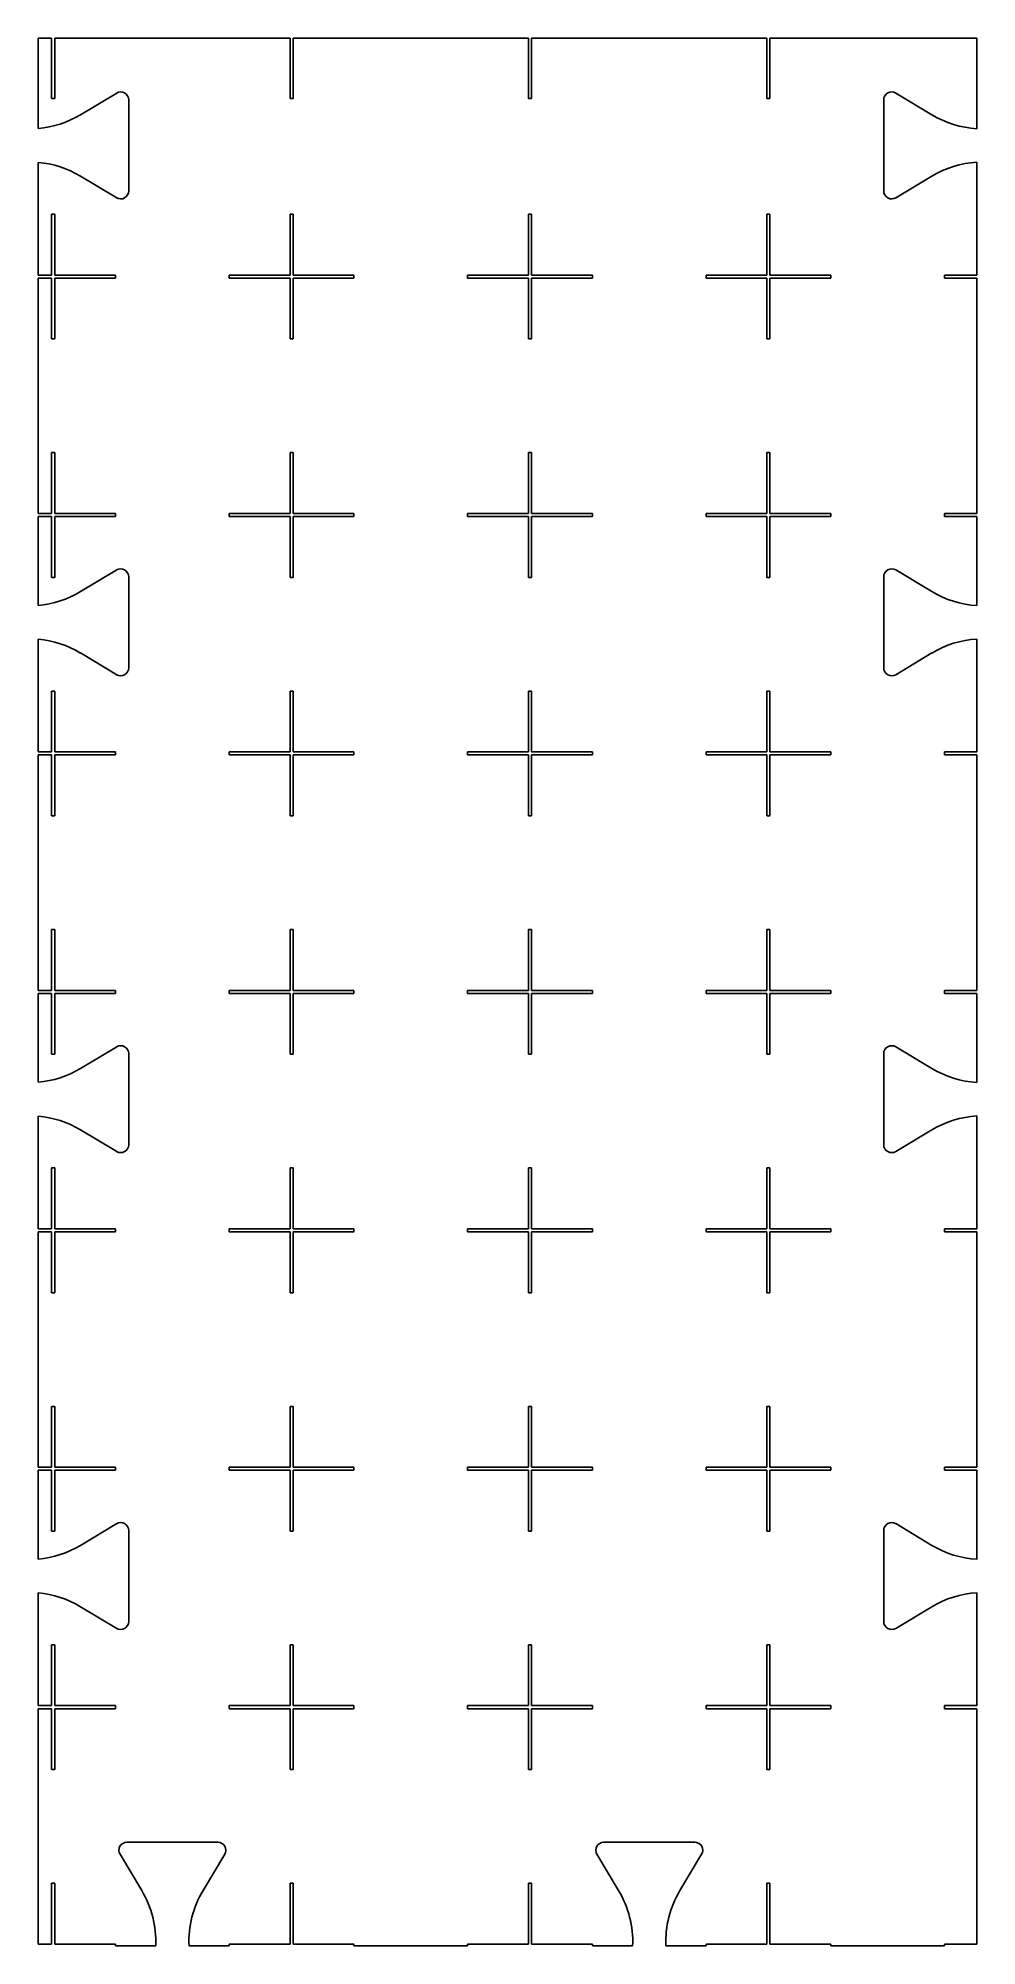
# Model space of a CAD drawing. Header units: millimetres. Extents: x -319 to 862, y -900 to 1500.
import ezdxf

# ---------------------------------------------------------------- set-up
doc = ezdxf.new("R2010")
doc.units = ezdxf.units.MM

msp = doc.modelspace()

# ---------------------------------------------------------------- linework, layer by layer
at = {"color": 7, "linetype": 'Continuous', "lineweight": 25}
for p, q in [((-318.9, 1500), (-301.9, 1500)), ((-318.9, 1386.3), (-318.9, 1500)), ((-301.9, 1500), (-301.9, 1424)), ((-298.1, 1500), (-1.9, 1500)), ((-298.1, 1424), (-298.1, 1500)), ((-1.9, 1500), (-1.9, 1424)), ((1.9, 1500), (298.1, 1500)), ((1.9, 1424), (1.9, 1500)), ((298.1, 1500), (298.1, 1424)), ((301.9, 1500), (598.1, 1500)), ((301.9, 1424), (301.9, 1500)), ((598.1, 1500), (598.1, 1424)), ((601.9, 1500), (862.2, 1500)), ((601.9, 1424), (601.9, 1500)), ((862.2, 1500), (862.2, 1386)), ((-301.9, 1424), (-298.1, 1424)), ((-265.7, 1403.6), (-220.1, 1430.9)), ((-205, 1422.3), (-205, 1307.7)), ((-1.9, 1424), (1.9, 1424)), ((298.1, 1424), (301.9, 1424)), ((598.1, 1424), (601.9, 1424)), ((745, 1307.7), (745, 1422.3)), ((760.1, 1430.9), (805.7, 1403.6)), ((-318.9, 1201.9), (-318.9, 1343.7)), ((-220.1, 1299.1), (-265.7, 1326.4)), ((805.7, 1326.4), (760.1, 1299.1)), ((862.2, 1344), (862.2, 1201.9)), ((-301.9, 1278.5), (-301.9, 1201.9)), ((-298.1, 1278.5), (-301.9, 1278.5)), ((-298.1, 1201.9), (-298.1, 1278.5)), ((-1.9, 1278.5), (-1.9, 1201.9)), ((1.9, 1278.5), (-1.9, 1278.5)), ((1.9, 1201.9), (1.9, 1278.5)), ((298.1, 1278.5), (298.1, 1201.9)), ((301.9, 1278.5), (298.1, 1278.5)), ((301.9, 1201.9), (301.9, 1278.5)), ((598.1, 1278.5), (598.1, 1201.9)), ((601.9, 1278.5), (598.1, 1278.5)), ((601.9, 1201.9), (601.9, 1278.5)), ((-301.9, 1201.9), (-318.9, 1201.9)), ((-221.5, 1201.9), (-298.1, 1201.9)), ((-221.5, 1198.1), (-221.5, 1201.9)), ((-78.5, 1201.9), (-78.5, 1198.1)), ((-1.9, 1201.9), (-78.5, 1201.9)), ((78.5, 1201.9), (1.9, 1201.9)), ((78.5, 1198.1), (78.5, 1201.9)), ((221.5, 1201.9), (221.5, 1198.1)), ((298.1, 1201.9), (221.5, 1201.9)), ((378.5, 1201.9), (301.9, 1201.9)), ((378.5, 1198.1), (378.5, 1201.9)), ((521.5, 1201.9), (521.5, 1198.1)), ((598.1, 1201.9), (521.5, 1201.9)), ((678.5, 1201.9), (601.9, 1201.9)), ((678.5, 1198.1), (678.5, 1201.9)), ((821.5, 1201.9), (821.5, 1198.1)), ((862.2, 1201.9), (821.5, 1201.9)), ((-318.9, 1198.1), (-301.9, 1198.1)), ((-318.9, 901.9), (-318.9, 1198.1)), ((-301.9, 1198.1), (-301.9, 1121.5)), ((-298.1, 1198.1), (-221.5, 1198.1)), ((-298.1, 1121.5), (-298.1, 1198.1)), ((-78.5, 1198.1), (-1.9, 1198.1)), ((-1.9, 1198.1), (-1.9, 1121.5)), ((1.9, 1198.1), (78.5, 1198.1)), ((1.9, 1121.5), (1.9, 1198.1)), ((221.5, 1198.1), (298.1, 1198.1)), ((298.1, 1198.1), (298.1, 1121.5)), ((301.9, 1198.1), (378.5, 1198.1)), ((301.9, 1121.5), (301.9, 1198.1)), ((521.5, 1198.1), (598.1, 1198.1)), ((598.1, 1198.1), (598.1, 1121.5)), ((601.9, 1198.1), (678.5, 1198.1)), ((601.9, 1121.5), (601.9, 1198.1)), ((821.5, 1198.1), (862.2, 1198.1)), ((862.2, 1198.1), (862.2, 901.9)), ((-301.9, 1121.5), (-298.1, 1121.5)), ((-1.9, 1121.5), (1.9, 1121.5)), ((298.1, 1121.5), (301.9, 1121.5)), ((598.1, 1121.5), (601.9, 1121.5)), ((-301.9, 978.5), (-301.9, 901.9)), ((-298.1, 978.5), (-301.9, 978.5)), ((-298.1, 901.9), (-298.1, 978.5)), ((-1.9, 978.5), (-1.9, 901.9)), ((1.9, 978.5), (-1.9, 978.5)), ((1.9, 901.9), (1.9, 978.5)), ((298.1, 978.5), (298.1, 901.9)), ((301.9, 978.5), (298.1, 978.5)), ((301.9, 901.9), (301.9, 978.5)), ((598.1, 978.5), (598.1, 901.9)), ((601.9, 978.5), (598.1, 978.5)), ((601.9, 901.9), (601.9, 978.5)), ((-301.9, 901.9), (-318.9, 901.9)), ((-318.9, 898.1), (-301.9, 898.1)), ((-318.9, 786.3), (-318.9, 898.1)), ((-301.9, 898.1), (-301.9, 821.5)), ((-221.5, 901.9), (-298.1, 901.9)), ((-298.1, 898.1), (-221.5, 898.1)), ((-298.1, 821.5), (-298.1, 898.1)), ((-221.5, 898.1), (-221.5, 901.9)), ((-78.5, 901.9), (-78.5, 898.1)), ((-1.9, 901.9), (-78.5, 901.9)), ((-78.5, 898.1), (-1.9, 898.1)), ((-1.9, 898.1), (-1.9, 821.5)), ((78.5, 901.9), (1.9, 901.9)), ((1.9, 898.1), (78.5, 898.1)), ((1.9, 821.5), (1.9, 898.1)), ((78.5, 898.1), (78.5, 901.9)), ((221.5, 901.9), (221.5, 898.1)), ((298.1, 901.9), (221.5, 901.9)), ((221.5, 898.1), (298.1, 898.1)), ((298.1, 898.1), (298.1, 821.5)), ((378.5, 901.9), (301.9, 901.9)), ((301.9, 898.1), (378.5, 898.1)), ((301.9, 821.5), (301.9, 898.1)), ((378.5, 898.1), (378.5, 901.9)), ((521.5, 901.9), (521.5, 898.1)), ((598.1, 901.9), (521.5, 901.9)), ((521.5, 898.1), (598.1, 898.1)), ((598.1, 898.1), (598.1, 821.5)), ((678.5, 901.9), (601.9, 901.9)), ((601.9, 898.1), (678.5, 898.1)), ((601.9, 821.5), (601.9, 898.1)), ((678.5, 898.1), (678.5, 901.9)), ((821.5, 901.9), (821.5, 898.1)), ((862.2, 901.9), (821.5, 901.9)), ((821.5, 898.1), (862.2, 898.1)), ((862.2, 898.1), (862.2, 786)), ((-301.9, 821.5), (-298.1, 821.5)), ((-265.7, 803.6), (-220.1, 830.9)), ((-205, 822.3), (-205, 707.7)), ((-1.9, 821.5), (1.9, 821.5)), ((298.1, 821.5), (301.9, 821.5)), ((598.1, 821.5), (601.9, 821.5)), ((745, 707.7), (745, 822.3)), ((760.1, 830.9), (805.7, 803.6)), ((-318.9, 601.9), (-318.9, 743.7)), ((-220.1, 699.1), (-265.7, 726.4)), ((805.7, 726.4), (760.1, 699.1)), ((862.2, 744), (862.2, 601.9)), ((-301.9, 678.5), (-301.9, 601.9)), ((-298.1, 678.5), (-301.9, 678.5)), ((-298.1, 601.9), (-298.1, 678.5)), ((-1.9, 678.5), (-1.9, 601.9)), ((1.9, 678.5), (-1.9, 678.5)), ((1.9, 601.9), (1.9, 678.5)), ((298.1, 678.5), (298.1, 601.9)), ((301.9, 678.5), (298.1, 678.5)), ((301.9, 601.9), (301.9, 678.5)), ((598.1, 678.5), (598.1, 601.9)), ((601.9, 678.5), (598.1, 678.5)), ((601.9, 601.9), (601.9, 678.5)), ((-301.9, 601.9), (-318.9, 601.9)), ((-221.5, 601.9), (-298.1, 601.9)), ((-221.5, 598.1), (-221.5, 601.9)), ((-78.5, 601.9), (-78.5, 598.1)), ((-1.9, 601.9), (-78.5, 601.9)), ((78.5, 601.9), (1.9, 601.9)), ((78.5, 598.1), (78.5, 601.9)), ((221.5, 601.9), (221.5, 598.1)), ((298.1, 601.9), (221.5, 601.9)), ((378.5, 601.9), (301.9, 601.9)), ((378.5, 598.1), (378.5, 601.9)), ((521.5, 601.9), (521.5, 598.1)), ((598.1, 601.9), (521.5, 601.9)), ((678.5, 601.9), (601.9, 601.9)), ((678.5, 598.1), (678.5, 601.9)), ((821.5, 601.9), (821.5, 598.1)), ((862.2, 601.9), (821.5, 601.9)), ((-318.9, 598.1), (-301.9, 598.1)), ((-318.9, 301.9), (-318.9, 598.1)), ((-301.9, 598.1), (-301.9, 521.5)), ((-298.1, 598.1), (-221.5, 598.1)), ((-298.1, 521.5), (-298.1, 598.1)), ((-78.5, 598.1), (-1.9, 598.1)), ((-1.9, 598.1), (-1.9, 521.5)), ((1.9, 598.1), (78.5, 598.1)), ((1.9, 521.5), (1.9, 598.1)), ((221.5, 598.1), (298.1, 598.1)), ((298.1, 598.1), (298.1, 521.5)), ((301.9, 598.1), (378.5, 598.1)), ((301.9, 521.5), (301.9, 598.1)), ((521.5, 598.1), (598.1, 598.1)), ((598.1, 598.1), (598.1, 521.5)), ((601.9, 598.1), (678.5, 598.1)), ((601.9, 521.5), (601.9, 598.1)), ((821.5, 598.1), (862.2, 598.1)), ((862.2, 598.1), (862.2, 301.9)), ((-301.9, 521.5), (-298.1, 521.5)), ((-1.9, 521.5), (1.9, 521.5)), ((298.1, 521.5), (301.9, 521.5)), ((598.1, 521.5), (601.9, 521.5)), ((-301.9, 378.5), (-301.9, 301.9)), ((-298.1, 378.5), (-301.9, 378.5)), ((-298.1, 301.9), (-298.1, 378.5)), ((-1.9, 378.5), (-1.9, 301.9)), ((1.9, 378.5), (-1.9, 378.5)), ((1.9, 301.9), (1.9, 378.5)), ((298.1, 378.5), (298.1, 301.9)), ((301.9, 378.5), (298.1, 378.5)), ((301.9, 301.9), (301.9, 378.5)), ((598.1, 378.5), (598.1, 301.9)), ((601.9, 378.5), (598.1, 378.5)), ((601.9, 301.9), (601.9, 378.5)), ((-301.9, 301.9), (-318.9, 301.9)), ((-318.9, 298.1), (-301.9, 298.1)), ((-318.9, 186.3), (-318.9, 298.1)), ((-301.9, 298.1), (-301.9, 221.5)), ((-221.5, 301.9), (-298.1, 301.9)), ((-298.1, 298.1), (-221.5, 298.1)), ((-298.1, 221.5), (-298.1, 298.1)), ((-221.5, 298.1), (-221.5, 301.9)), ((-78.5, 301.9), (-78.5, 298.1)), ((-1.9, 301.9), (-78.5, 301.9)), ((-78.5, 298.1), (-1.9, 298.1)), ((-1.9, 298.1), (-1.9, 221.5)), ((78.5, 301.9), (1.9, 301.9)), ((1.9, 298.1), (78.5, 298.1)), ((1.9, 221.5), (1.9, 298.1)), ((78.5, 298.1), (78.5, 301.9)), ((221.5, 301.9), (221.5, 298.1)), ((298.1, 301.9), (221.5, 301.9)), ((221.5, 298.1), (298.1, 298.1)), ((298.1, 298.1), (298.1, 221.5)), ((378.5, 301.9), (301.9, 301.9)), ((301.9, 298.1), (378.5, 298.1)), ((301.9, 221.5), (301.9, 298.1)), ((378.5, 298.1), (378.5, 301.9)), ((521.5, 301.9), (521.5, 298.1)), ((598.1, 301.9), (521.5, 301.9)), ((521.5, 298.1), (598.1, 298.1)), ((598.1, 298.1), (598.1, 221.5)), ((678.5, 301.9), (601.9, 301.9)), ((601.9, 298.1), (678.5, 298.1)), ((601.9, 221.5), (601.9, 298.1)), ((678.5, 298.1), (678.5, 301.9)), ((821.5, 301.9), (821.5, 298.1)), ((862.2, 301.9), (821.5, 301.9)), ((821.5, 298.1), (862.2, 298.1)), ((862.2, 298.1), (862.2, 186)), ((-301.9, 221.5), (-298.1, 221.5)), ((-265.7, 203.6), (-220.1, 230.9)), ((-205, 222.3), (-205, 107.7)), ((-1.9, 221.5), (1.9, 221.5)), ((298.1, 221.5), (301.9, 221.5)), ((598.1, 221.5), (601.9, 221.5)), ((745, 107.7), (745, 222.3)), ((760.1, 230.9), (805.7, 203.6)), ((-318.9, 1.9), (-318.9, 143.7)), ((-220.1, 99.1), (-265.7, 126.4)), ((805.7, 126.4), (760.1, 99.1)), ((862.2, 144), (862.2, 1.9)), ((-301.9, 78.5), (-301.9, 1.9)), ((-298.1, 78.5), (-301.9, 78.5)), ((-298.1, 1.9), (-298.1, 78.5)), ((-1.9, 78.5), (-1.9, 1.9)), ((1.9, 78.5), (-1.9, 78.5)), ((1.9, 1.9), (1.9, 78.5)), ((298.1, 78.5), (298.1, 1.9)), ((301.9, 78.5), (298.1, 78.5)), ((301.9, 1.9), (301.9, 78.5)), ((598.1, 78.5), (598.1, 1.9)), ((601.9, 78.5), (598.1, 78.5)), ((601.9, 1.9), (601.9, 78.5)), ((-301.9, 1.9), (-318.9, 1.9)), ((-221.5, 1.9), (-298.1, 1.9)), ((-221.5, -1.9), (-221.5, 1.9)), ((-78.5, 1.9), (-78.5, -1.9)), ((-1.9, 1.9), (-78.5, 1.9)), ((78.5, 1.9), (1.9, 1.9)), ((78.5, -1.9), (78.5, 1.9)), ((221.5, 1.9), (221.5, -1.9)), ((298.1, 1.9), (221.5, 1.9)), ((378.5, 1.9), (301.9, 1.9)), ((378.5, -1.9), (378.5, 1.9)), ((521.5, 1.9), (521.5, -1.9)), ((598.1, 1.9), (521.5, 1.9)), ((678.5, 1.9), (601.9, 1.9)), ((678.5, -1.9), (678.5, 1.9)), ((821.5, 1.9), (821.5, -1.9)), ((862.2, 1.9), (821.5, 1.9)), ((-318.9, -1.9), (-301.9, -1.9)), ((-318.9, -298.1), (-318.9, -1.9)), ((-301.9, -1.9), (-301.9, -78.5)), ((-298.1, -1.9), (-221.5, -1.9)), ((-298.1, -78.5), (-298.1, -1.9)), ((-78.5, -1.9), (-1.9, -1.9)), ((-1.9, -1.9), (-1.9, -78.5)), ((1.9, -1.9), (78.5, -1.9)), ((1.9, -78.5), (1.9, -1.9)), ((221.5, -1.9), (298.1, -1.9)), ((298.1, -1.9), (298.1, -78.5)), ((301.9, -1.9), (378.5, -1.9)), ((301.9, -78.5), (301.9, -1.9)), ((521.5, -1.9), (598.1, -1.9)), ((598.1, -1.9), (598.1, -78.5)), ((601.9, -1.9), (678.5, -1.9)), ((601.9, -78.5), (601.9, -1.9)), ((821.5, -1.9), (862.2, -1.9)), ((862.2, -1.9), (862.2, -298.1)), ((-301.9, -78.5), (-298.1, -78.5)), ((-1.9, -78.5), (1.9, -78.5)), ((298.1, -78.5), (301.9, -78.5)), ((598.1, -78.5), (601.9, -78.5)), ((-301.9, -221.5), (-301.9, -298.1)), ((-298.1, -221.5), (-301.9, -221.5)), ((-298.1, -298.1), (-298.1, -221.5)), ((-1.9, -221.5), (-1.9, -298.1)), ((1.9, -221.5), (-1.9, -221.5)), ((1.9, -298.1), (1.9, -221.5)), ((298.1, -221.5), (298.1, -298.1)), ((301.9, -221.5), (298.1, -221.5)), ((301.9, -298.1), (301.9, -221.5)), ((598.1, -221.5), (598.1, -298.1)), ((601.9, -221.5), (598.1, -221.5)), ((601.9, -298.1), (601.9, -221.5)), ((-301.9, -298.1), (-318.9, -298.1)), ((-318.9, -301.9), (-301.9, -301.9)), ((-318.9, -413.7), (-318.9, -301.9)), ((-301.9, -301.9), (-301.9, -378.5)), ((-221.5, -298.1), (-298.1, -298.1)), ((-298.1, -301.9), (-221.5, -301.9)), ((-298.1, -378.5), (-298.1, -301.9)), ((-221.5, -301.9), (-221.5, -298.1)), ((-78.5, -298.1), (-78.5, -301.9)), ((-1.9, -298.1), (-78.5, -298.1)), ((-78.5, -301.9), (-1.9, -301.9)), ((-1.9, -301.9), (-1.9, -378.5)), ((78.5, -298.1), (1.9, -298.1)), ((1.9, -301.9), (78.5, -301.9)), ((1.9, -378.5), (1.9, -301.9)), ((78.5, -301.9), (78.5, -298.1)), ((221.5, -298.1), (221.5, -301.9)), ((298.1, -298.1), (221.5, -298.1)), ((221.5, -301.9), (298.1, -301.9)), ((298.1, -301.9), (298.1, -378.5)), ((378.5, -298.1), (301.9, -298.1)), ((301.9, -301.9), (378.5, -301.9)), ((301.9, -378.5), (301.9, -301.9)), ((378.5, -301.9), (378.5, -298.1)), ((521.5, -298.1), (521.5, -301.9)), ((598.1, -298.1), (521.5, -298.1)), ((521.5, -301.9), (598.1, -301.9)), ((598.1, -301.9), (598.1, -378.5)), ((678.5, -298.1), (601.9, -298.1)), ((601.9, -301.9), (678.5, -301.9)), ((601.9, -378.5), (601.9, -301.9)), ((678.5, -301.9), (678.5, -298.1)), ((821.5, -298.1), (821.5, -301.9)), ((862.2, -298.1), (821.5, -298.1)), ((821.5, -301.9), (862.2, -301.9)), ((862.2, -301.9), (862.2, -414)), ((-301.9, -378.5), (-298.1, -378.5)), ((-265.7, -396.4), (-220.1, -369.1)), ((-205, -377.7), (-205, -492.3)), ((-1.9, -378.5), (1.9, -378.5)), ((298.1, -378.5), (301.9, -378.5)), ((598.1, -378.5), (601.9, -378.5)), ((745, -492.3), (745, -377.7)), ((760.1, -369.1), (805.7, -396.4)), ((862.2, -456), (862.2, -598.1)), ((-318.9, -598.1), (-318.9, -456.3)), ((-220.1, -500.9), (-265.7, -473.6)), ((805.7, -473.6), (760.1, -500.9)), ((-301.9, -521.5), (-301.9, -598.1)), ((-298.1, -521.5), (-301.9, -521.5)), ((-298.1, -598.1), (-298.1, -521.5)), ((-1.9, -521.5), (-1.9, -598.1)), ((1.9, -521.5), (-1.9, -521.5)), ((1.9, -598.1), (1.9, -521.5)), ((298.1, -521.5), (298.1, -598.1)), ((301.9, -521.5), (298.1, -521.5)), ((301.9, -598.1), (301.9, -521.5)), ((598.1, -521.5), (598.1, -598.1)), ((601.9, -521.5), (598.1, -521.5)), ((601.9, -598.1), (601.9, -521.5)), ((-301.9, -598.1), (-318.9, -598.1)), ((-221.5, -598.1), (-298.1, -598.1)), ((-221.5, -601.9), (-221.5, -598.1)), ((-78.5, -598.1), (-78.5, -601.9)), ((-1.9, -598.1), (-78.5, -598.1)), ((78.5, -598.1), (1.9, -598.1)), ((78.5, -601.9), (78.5, -598.1)), ((221.5, -598.1), (221.5, -601.9)), ((298.1, -598.1), (221.5, -598.1)), ((378.5, -598.1), (301.9, -598.1)), ((378.5, -601.9), (378.5, -598.1)), ((521.5, -598.1), (521.5, -601.9)), ((598.1, -598.1), (521.5, -598.1)), ((678.5, -598.1), (601.9, -598.1)), ((678.5, -601.9), (678.5, -598.1)), ((821.5, -598.1), (821.5, -601.9)), ((862.2, -598.1), (821.5, -598.1)), ((-318.9, -601.9), (-301.9, -601.9)), ((-318.9, -898.1), (-318.9, -601.9)), ((-301.9, -601.9), (-301.9, -678.5)), ((-298.1, -601.9), (-221.5, -601.9)), ((-298.1, -678.5), (-298.1, -601.9)), ((-78.5, -601.9), (-1.9, -601.9)), ((-1.9, -601.9), (-1.9, -678.5)), ((1.9, -601.9), (78.5, -601.9)), ((1.9, -678.5), (1.9, -601.9)), ((221.5, -601.9), (298.1, -601.9)), ((298.1, -601.9), (298.1, -678.5)), ((301.9, -601.9), (378.5, -601.9)), ((301.9, -678.5), (301.9, -601.9)), ((521.5, -601.9), (598.1, -601.9)), ((598.1, -601.9), (598.1, -678.5)), ((601.9, -601.9), (678.5, -601.9)), ((601.9, -678.5), (601.9, -601.9)), ((821.5, -601.9), (862.2, -601.9)), ((862.2, -601.9), (862.2, -898.1)), ((-301.9, -678.5), (-298.1, -678.5)), ((-1.9, -678.5), (1.9, -678.5)), ((298.1, -678.5), (301.9, -678.5)), ((598.1, -678.5), (601.9, -678.5)), ((-188.6, -830.7), (-215.9, -785.1)), ((-207.3, -770), (-92.7, -770)), ((-84.1, -785.1), (-111.4, -830.7)), ((411.4, -830.7), (384.1, -785.1)), ((392.7, -770), (507.3, -770)), ((515.9, -785.1), (488.6, -830.7)), ((-301.9, -821.5), (-301.9, -898.1)), ((-298.1, -821.5), (-301.9, -821.5)), ((-298.1, -898.1), (-298.1, -821.5)), ((-1.9, -821.5), (-1.9, -898.1)), ((1.9, -821.5), (-1.9, -821.5)), ((1.9, -898.1), (1.9, -821.5)), ((298.1, -821.5), (298.1, -898.1)), ((301.9, -821.5), (298.1, -821.5)), ((301.9, -898.1), (301.9, -821.5)), ((598.1, -821.5), (598.1, -898.1)), ((601.9, -821.5), (598.1, -821.5)), ((601.9, -898.1), (601.9, -821.5)), ((-301.9, -898.1), (-318.9, -898.1)), ((-221.5, -898.1), (-298.1, -898.1)), ((-221.5, -900.3), (-221.5, -898.1)), ((-170.9, -900.3), (-221.5, -900.3)), ((-78.5, -900.3), (-129.1, -900.3)), ((-78.5, -898.1), (-78.5, -900.3)), ((-1.9, -898.1), (-78.5, -898.1)), ((78.5, -898.1), (1.9, -898.1)), ((78.5, -900.3), (78.5, -898.1)), ((221.5, -900.3), (78.5, -900.3)), ((221.5, -898.1), (221.5, -900.3)), ((298.1, -898.1), (221.5, -898.1)), ((378.5, -898.1), (301.9, -898.1)), ((378.5, -900.3), (378.5, -898.1)), ((429.1, -900.3), (378.5, -900.3)), ((521.5, -900.3), (470.9, -900.3)), ((521.5, -898.1), (521.5, -900.3)), ((598.1, -898.1), (521.5, -898.1)), ((678.5, -898.1), (601.9, -898.1)), ((678.5, -900.3), (678.5, -898.1)), ((821.5, -900.3), (678.5, -900.3)), ((821.5, -898.1), (821.5, -900.3)), ((862.2, -898.1), (821.5, -898.1))]:
    msp.add_line(p, q, dxfattribs=at)
for centre, radius, start, end in [((-215, 1422.3), 10, 0, 120.9638), ((755, 1422.3), 10, 59.0362, 180), ((-330, 1510.8), 125, 275.0946, 300.9638), ((870, 1510.8), 125, 239.0362, 266.4224), ((-330, 1219.2), 125, 59.0362, 84.9054), ((870, 1219.2), 125, 93.5776, 120.9638), ((-215, 1307.7), 10, 239.0362, 0), ((755, 1307.7), 10, 180, 300.9638), ((-215, 822.3), 10, 360, 120.9638), ((755, 822.3), 10, 59.0362, 180), ((-330, 910.8), 125, 275.0946, 300.9638), ((870, 910.8), 125, 239.0362, 266.4224), ((-330, 619.2), 125, 59.0362, 84.9054), ((870, 619.2), 125, 93.5776, 120.9638), ((-215, 707.7), 10, 239.0362, 0), ((755, 707.7), 10, 180, 300.9638), ((-215, 222.3), 10, 360, 120.9638), ((755, 222.3), 10, 59.0362, 180), ((-330, 310.8), 125, 275.0946, 300.9638), ((870, 310.8), 125, 239.0362, 266.4224), ((-330, 19.2), 125, 59.0362, 84.9054), ((870, 19.2), 125, 93.5776, 120.9638), ((-215, 107.7), 10, 239.0362, 0), ((755, 107.7), 10, 180, 300.9638), ((-215, -377.7), 10, 360, 120.9638), ((755, -377.7), 10, 59.0362, 180), ((-330, -289.2), 125, 275.0946, 300.9638), ((870, -289.2), 125, 239.0362, 266.4224), ((870, -580.8), 125, 93.5776, 120.9638), ((-330, -580.8), 125, 59.0362, 84.9054), ((-215, -492.3), 10, 239.0362, 0), ((755, -492.3), 10, 180, 300.9638), ((-207.3, -780), 10, 90, 210.9638), ((-92.7, -780), 10, 329.0362, 90), ((392.7, -780), 10, 90, 210.9638), ((507.3, -780), 10, 329.0362, 90), ((-295.8, -895), 125, 357.5699, 30.9638), ((-4.2, -895), 125, 149.0362, 182.4301), ((304.2, -895), 125, 357.5699, 30.9638), ((595.8, -895), 125, 149.0362, 182.4301)]:
    msp.add_arc(centre, radius, start, end, dxfattribs=at)

doc.saveas('drawing.dxf')
